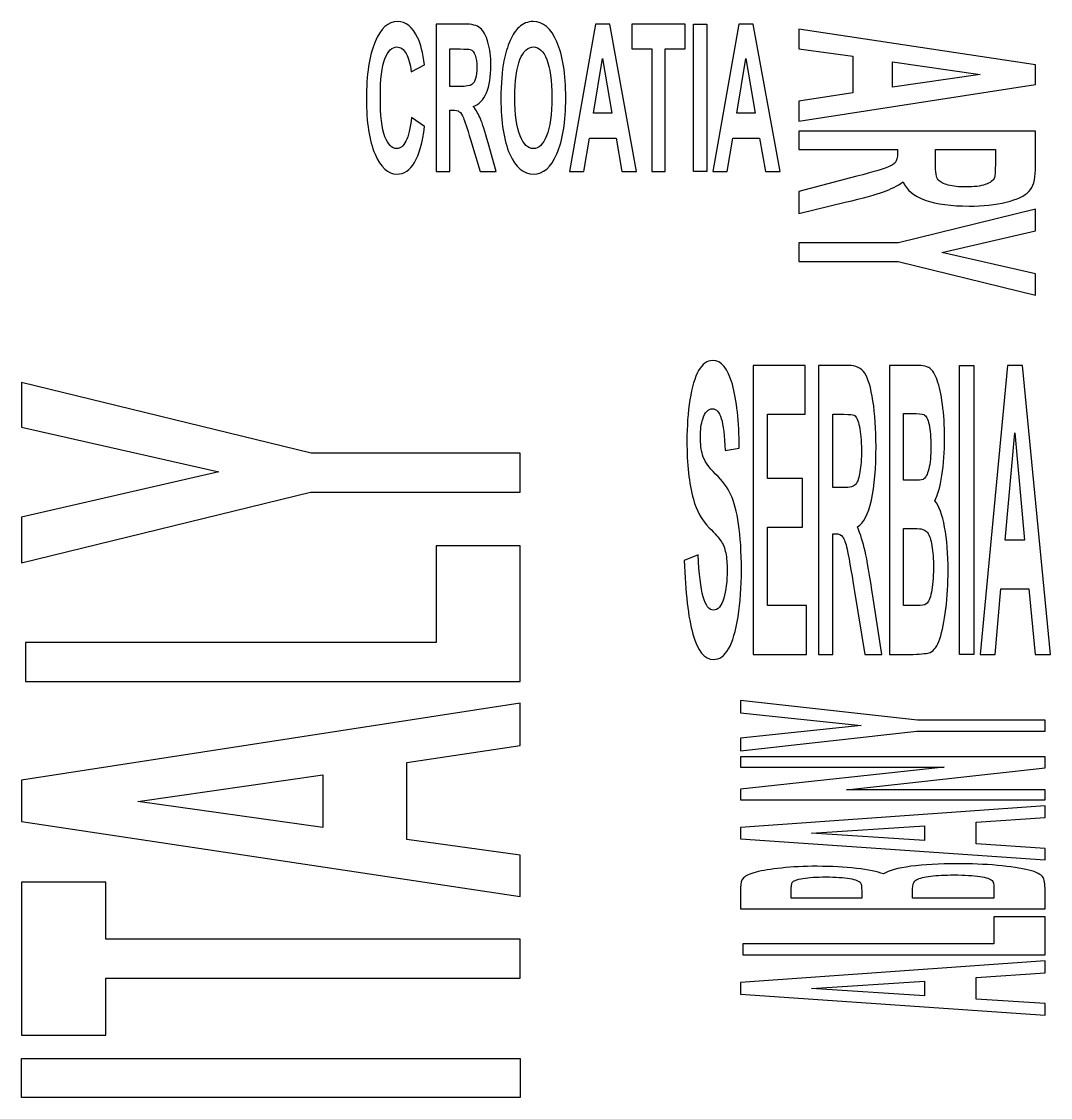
# Model space of a CAD drawing. Header units: centimetres. Extents: x -12.1 to 12.1, y -5 to 6.2.
# Drawn here: x -1.379 to -0.783, y 2.791 to 3.415 of the extents above; entities that cross this region are included whole.
import ezdxf

# ---------------------------------------------------------------- set-up
doc = ezdxf.new("R2010")
doc.units = ezdxf.units.CM
doc.header["$MEASUREMENT"] = 0
doc.layers.add('Layer 1', color=7, linetype='Continuous')

msp = doc.modelspace()

# ---------------------------------------------------------------- linework, layer by layer
at = {"layer": 'Layer 1', "color": 250}
for points, knots in [([(-1.15322, 3.35974), (-1.15322, 3.35974), (-1.14565, 3.35444), (-1.14565, 3.35444), (-1.14565, 3.35444), (-1.14682, 3.34509), (-1.14874, 3.33816), (-1.15145, 3.33365), (-1.15145, 3.33365), (-1.15412, 3.32908), (-1.15759, 3.32681), (-1.16172, 3.32681), (-1.16172, 3.32681), (-1.16691, 3.32681), (-1.1711, 3.33071), (-1.17442, 3.33846), (-1.17442, 3.33846), (-1.17777, 3.34623), (-1.1794, 3.35685), (-1.1794, 3.37031), (-1.1794, 3.37031), (-1.1794, 3.38455), (-1.17774, 3.39562), (-1.17439, 3.40347), (-1.17439, 3.40347), (-1.1711, 3.41137), (-1.1667, 3.4153), (-1.16129, 3.4153), (-1.16129, 3.4153), (-1.15652, 3.4153), (-1.15267, 3.41222), (-1.1497, 3.40604), (-1.1497, 3.40604), (-1.14795, 3.40237), (-1.14664, 3.39713), (-1.14577, 3.39026), (-1.14577, 3.39026), (-1.14577, 3.39026), (-1.15349, 3.38618), (-1.15349, 3.38618), (-1.15349, 3.38618), (-1.15395, 3.39064), (-1.15492, 3.39413), (-1.15633, 3.39669), (-1.15633, 3.39669), (-1.15782, 3.39926), (-1.15957, 3.40054), (-1.16167, 3.40054), (-1.16167, 3.40054), (-1.16452, 3.40054), (-1.16685, 3.39827), (-1.16866, 3.39372), (-1.16866, 3.39372), (-1.17046, 3.38915), (-1.17133, 3.38178), (-1.17133, 3.37159), (-1.17133, 3.37159), (-1.17133, 3.36079), (-1.17046, 3.35307), (-1.16866, 3.34847), (-1.16866, 3.34847), (-1.16693, 3.3439), (-1.16464, 3.3416), (-1.16182, 3.3416), (-1.16182, 3.3416), (-1.15974, 3.3416), (-1.15797, 3.34305), (-1.15645, 3.34597), (-1.15645, 3.34597), (-1.15497, 3.34888), (-1.15387, 3.35348), (-1.15322, 3.35974)], [0, 0, 0, 0, 0.052632, 0.052632, 0.052632, 0.052632, 0.105263, 0.105263, 0.105263, 0.105263, 0.157895, 0.157895, 0.157895, 0.157895, 0.210526, 0.210526, 0.210526, 0.210526, 0.263158, 0.263158, 0.263158, 0.263158, 0.315789, 0.315789, 0.315789, 0.315789, 0.368421, 0.368421, 0.368421, 0.368421, 0.421053, 0.421053, 0.421053, 0.421053, 0.473684, 0.473684, 0.473684, 0.473684, 0.526316, 0.526316, 0.526316, 0.526316, 0.578947, 0.578947, 0.578947, 0.578947, 0.631579, 0.631579, 0.631579, 0.631579, 0.684211, 0.684211, 0.684211, 0.684211, 0.736842, 0.736842, 0.736842, 0.736842, 0.789474, 0.789474, 0.789474, 0.789474, 0.842105, 0.842105, 0.842105, 0.842105, 0.894737, 0.894737, 0.894737, 0.894737, 1, 1, 1, 1]), ([(-1.13889, 3.3283), (-1.13889, 3.3283), (-1.13889, 3.41384), (-1.13889, 3.41384), (-1.13889, 3.41384), (-1.13889, 3.41384), (-1.12244, 3.41384), (-1.12244, 3.41384), (-1.12244, 3.41384), (-1.11831, 3.41384), (-1.11528, 3.41306), (-1.11339, 3.41154), (-1.11339, 3.41154), (-1.11152, 3.41), (-1.11001, 3.40726), (-1.10891, 3.40333), (-1.10891, 3.40333), (-1.10777, 3.39943), (-1.10721, 3.39491), (-1.10721, 3.38985), (-1.10721, 3.38985), (-1.10721, 3.38344), (-1.10806, 3.37814), (-1.10977, 3.37395), (-1.10977, 3.37395), (-1.1115, 3.36976), (-1.11403, 3.36714), (-1.11743, 3.36606), (-1.11743, 3.36606), (-1.11572, 3.36388), (-1.11435, 3.36146), (-1.11322, 3.35887), (-1.11322, 3.35887), (-1.11213, 3.35624), (-1.11068, 3.35165), (-1.10879, 3.34498), (-1.10879, 3.34498), (-1.10879, 3.34498), (-1.10407, 3.3283), (-1.10407, 3.3283), (-1.10407, 3.3283), (-1.10407, 3.3283), (-1.11345, 3.3283), (-1.11345, 3.3283), (-1.11345, 3.3283), (-1.11345, 3.3283), (-1.11909, 3.3469), (-1.11909, 3.3469), (-1.11909, 3.3469), (-1.12107, 3.35357), (-1.12244, 3.35776), (-1.12317, 3.35948), (-1.12317, 3.35948), (-1.12393, 3.36122), (-1.12471, 3.36242), (-1.12553, 3.36303), (-1.12553, 3.36303), (-1.12637, 3.36367), (-1.12772, 3.36399), (-1.12949, 3.36399), (-1.12949, 3.36399), (-1.12949, 3.36399), (-1.13106, 3.36399), (-1.13106, 3.36399), (-1.13106, 3.36399), (-1.13106, 3.36399), (-1.13106, 3.3283), (-1.13106, 3.3283), (-1.13106, 3.3283), (-1.13106, 3.3283), (-1.13889, 3.3283), (-1.13889, 3.3283)], [0, 0, 0, 0, 0.052632, 0.052632, 0.052632, 0.052632, 0.105263, 0.105263, 0.105263, 0.105263, 0.157895, 0.157895, 0.157895, 0.157895, 0.210526, 0.210526, 0.210526, 0.210526, 0.263158, 0.263158, 0.263158, 0.263158, 0.315789, 0.315789, 0.315789, 0.315789, 0.368421, 0.368421, 0.368421, 0.368421, 0.421053, 0.421053, 0.421053, 0.421053, 0.473684, 0.473684, 0.473684, 0.473684, 0.526316, 0.526316, 0.526316, 0.526316, 0.578947, 0.578947, 0.578947, 0.578947, 0.631579, 0.631579, 0.631579, 0.631579, 0.684211, 0.684211, 0.684211, 0.684211, 0.736842, 0.736842, 0.736842, 0.736842, 0.789474, 0.789474, 0.789474, 0.789474, 0.842105, 0.842105, 0.842105, 0.842105, 0.894737, 0.894737, 0.894737, 0.894737, 1, 1, 1, 1]), ([(-1.10139, 3.37054), (-1.10139, 3.37928), (-1.10083, 3.38656), (-1.09965, 3.39247), (-1.09965, 3.39247), (-1.09877, 3.39684), (-1.09755, 3.40074), (-1.09603, 3.40423), (-1.09603, 3.40423), (-1.09452, 3.40767), (-1.09283, 3.41023), (-1.09103, 3.41192), (-1.09103, 3.41192), (-1.08858, 3.41416), (-1.08581, 3.4153), (-1.08267, 3.4153), (-1.08267, 3.4153), (-1.07696, 3.4153), (-1.07239, 3.4114), (-1.06898, 3.40357), (-1.06898, 3.40357), (-1.06555, 3.39576), (-1.0638, 3.38487), (-1.0638, 3.37092), (-1.0638, 3.37092), (-1.0638, 3.35712), (-1.06551, 3.34631), (-1.06892, 3.33854), (-1.06892, 3.33854), (-1.0723, 3.33074), (-1.07685, 3.32681), (-1.08252, 3.32681), (-1.08252, 3.32681), (-1.08835, 3.32681), (-1.09289, 3.33071), (-1.09629, 3.33846), (-1.09629, 3.33846), (-1.09973, 3.34623), (-1.10139, 3.35691), (-1.10139, 3.37054)], [0, 0, 0, 0, 0.090909, 0.090909, 0.090909, 0.090909, 0.181818, 0.181818, 0.181818, 0.181818, 0.272727, 0.272727, 0.272727, 0.272727, 0.363636, 0.363636, 0.363636, 0.363636, 0.454545, 0.454545, 0.454545, 0.454545, 0.545455, 0.545455, 0.545455, 0.545455, 0.636364, 0.636364, 0.636364, 0.636364, 0.727273, 0.727273, 0.727273, 0.727273, 0.818182, 0.818182, 0.818182, 0.818182, 1, 1, 1, 1]), ([(-1.02277, 3.3283), (-1.02277, 3.3283), (-1.03124, 3.3283), (-1.03124, 3.3283), (-1.03124, 3.3283), (-1.03124, 3.3283), (-1.03462, 3.34772), (-1.03462, 3.34772), (-1.03462, 3.34772), (-1.03462, 3.34772), (-1.05011, 3.34772), (-1.05011, 3.34772), (-1.05011, 3.34772), (-1.05011, 3.34772), (-1.05335, 3.3283), (-1.05335, 3.3283), (-1.05335, 3.3283), (-1.05335, 3.3283), (-1.06164, 3.3283), (-1.06164, 3.3283), (-1.06164, 3.3283), (-1.06164, 3.3283), (-1.04653, 3.41384), (-1.04653, 3.41384), (-1.04653, 3.41384), (-1.04653, 3.41384), (-1.03823, 3.41384), (-1.03823, 3.41384), (-1.03823, 3.41384), (-1.03823, 3.41384), (-1.02277, 3.3283), (-1.02277, 3.3283)], [0, 0, 0, 0, 0.111111, 0.111111, 0.111111, 0.111111, 0.222222, 0.222222, 0.222222, 0.222222, 0.333333, 0.333333, 0.333333, 0.333333, 0.444444, 0.444444, 0.444444, 0.444444, 0.555556, 0.555556, 0.555556, 0.555556, 0.666667, 0.666667, 0.666667, 0.666667, 0.777778, 0.777778, 0.777778, 0.777778, 1, 1, 1, 1]), ([(-1.01388, 3.3283), (-1.01388, 3.3283), (-1.01388, 3.39937), (-1.01388, 3.39937), (-1.01388, 3.39937), (-1.01388, 3.39937), (-1.02539, 3.39937), (-1.02539, 3.39937), (-1.02539, 3.39937), (-1.02539, 3.39937), (-1.02539, 3.41384), (-1.02539, 3.41384), (-1.02539, 3.41384), (-1.02539, 3.41384), (-0.99459, 3.41384), (-0.99459, 3.41384), (-0.99459, 3.41384), (-0.99459, 3.41384), (-0.99459, 3.39937), (-0.99459, 3.39937), (-0.99459, 3.39937), (-0.99459, 3.39937), (-1.00606, 3.39937), (-1.00606, 3.39937), (-1.00606, 3.39937), (-1.00606, 3.39937), (-1.00606, 3.3283), (-1.00606, 3.3283), (-1.00606, 3.3283), (-1.00606, 3.3283), (-1.01388, 3.3283), (-1.01388, 3.3283)], [0, 0, 0, 0, 0.111111, 0.111111, 0.111111, 0.111111, 0.222222, 0.222222, 0.222222, 0.222222, 0.333333, 0.333333, 0.333333, 0.333333, 0.444444, 0.444444, 0.444444, 0.444444, 0.555556, 0.555556, 0.555556, 0.555556, 0.666667, 0.666667, 0.666667, 0.666667, 0.777778, 0.777778, 0.777778, 0.777778, 1, 1, 1, 1]), ([(-0.98975, 3.3283), (-0.98975, 3.3283), (-0.98195, 3.3283), (-0.98195, 3.3283), (-0.98195, 3.3283), (-0.98195, 3.3283), (-0.98195, 3.41384), (-0.98195, 3.41384), (-0.98195, 3.41384), (-0.98195, 3.41384), (-0.98975, 3.41384), (-0.98975, 3.41384), (-0.98975, 3.41384), (-0.98975, 3.41384), (-0.98975, 3.3283), (-0.98975, 3.3283)], [0, 0, 0, 0, 0.2, 0.2, 0.2, 0.2, 0.4, 0.4, 0.4, 0.4, 0.6, 0.6, 0.6, 0.6, 1, 1, 1, 1]), ([(-0.93955, 3.3283), (-0.93955, 3.3283), (-0.94802, 3.3283), (-0.94802, 3.3283), (-0.94802, 3.3283), (-0.94802, 3.3283), (-0.95143, 3.34772), (-0.95143, 3.34772), (-0.95143, 3.34772), (-0.95143, 3.34772), (-0.96692, 3.34772), (-0.96692, 3.34772), (-0.96692, 3.34772), (-0.96692, 3.34772), (-0.97015, 3.3283), (-0.97015, 3.3283), (-0.97015, 3.3283), (-0.97015, 3.3283), (-0.97842, 3.3283), (-0.97842, 3.3283), (-0.97842, 3.3283), (-0.97842, 3.3283), (-0.96334, 3.41384), (-0.96334, 3.41384), (-0.96334, 3.41384), (-0.96334, 3.41384), (-0.95507, 3.41384), (-0.95507, 3.41384), (-0.95507, 3.41384), (-0.95507, 3.41384), (-0.93955, 3.3283), (-0.93955, 3.3283)], [0, 0, 0, 0, 0.111111, 0.111111, 0.111111, 0.111111, 0.222222, 0.222222, 0.222222, 0.222222, 0.333333, 0.333333, 0.333333, 0.333333, 0.444444, 0.444444, 0.444444, 0.444444, 0.555556, 0.555556, 0.555556, 0.555556, 0.666667, 0.666667, 0.666667, 0.666667, 0.777778, 0.777778, 0.777778, 0.777778, 1, 1, 1, 1]), ([(-0.92854, 3.35752), (-0.92854, 3.35752), (-0.92854, 3.3692), (-0.92854, 3.3692), (-0.92854, 3.3692), (-0.92854, 3.3692), (-0.89741, 3.37387), (-0.89741, 3.37387), (-0.89741, 3.37387), (-0.89741, 3.37387), (-0.89741, 3.39512), (-0.89741, 3.39512), (-0.89741, 3.39512), (-0.89741, 3.39512), (-0.92854, 3.39952), (-0.92854, 3.39952), (-0.92854, 3.39952), (-0.92854, 3.39952), (-0.92854, 3.41093), (-0.92854, 3.41093), (-0.92854, 3.41093), (-0.92854, 3.41093), (-0.79145, 3.3902), (-0.79145, 3.3902), (-0.79145, 3.3902), (-0.79145, 3.3902), (-0.79145, 3.37884), (-0.79145, 3.37884), (-0.79145, 3.37884), (-0.79145, 3.37884), (-0.92854, 3.35752), (-0.92854, 3.35752)], [0, 0, 0, 0, 0.111111, 0.111111, 0.111111, 0.111111, 0.222222, 0.222222, 0.222222, 0.222222, 0.333333, 0.333333, 0.333333, 0.333333, 0.444444, 0.444444, 0.444444, 0.444444, 0.555556, 0.555556, 0.555556, 0.555556, 0.666667, 0.666667, 0.666667, 0.666667, 0.777778, 0.777778, 0.777778, 0.777778, 1, 1, 1, 1]), ([(-1.09332, 3.37113), (-1.09332, 3.36143), (-1.09231, 3.35409), (-1.09029, 3.34908), (-1.09029, 3.34908), (-1.08829, 3.3441), (-1.0857, 3.3416), (-1.08258, 3.3416), (-1.08258, 3.3416), (-1.07946, 3.3416), (-1.07691, 3.34408), (-1.07492, 3.34905), (-1.07492, 3.34905), (-1.07291, 3.35397), (-1.07189, 3.36143), (-1.07189, 3.37136), (-1.07189, 3.37136), (-1.07189, 3.38117), (-1.07285, 3.38848), (-1.07481, 3.39331), (-1.07481, 3.39331), (-1.07676, 3.39812), (-1.07935, 3.40054), (-1.08258, 3.40054), (-1.08258, 3.40054), (-1.08581, 3.40054), (-1.0884, 3.39809), (-1.09038, 3.39323), (-1.09038, 3.39323), (-1.09233, 3.38834), (-1.09332, 3.38097), (-1.09332, 3.37113)], [0, 0, 0, 0, 0.111111, 0.111111, 0.111111, 0.111111, 0.222222, 0.222222, 0.222222, 0.222222, 0.333333, 0.333333, 0.333333, 0.333333, 0.444444, 0.444444, 0.444444, 0.444444, 0.555556, 0.555556, 0.555556, 0.555556, 0.666667, 0.666667, 0.666667, 0.666667, 0.777778, 0.777778, 0.777778, 0.777778, 1, 1, 1, 1]), ([(-1.13106, 3.37765), (-1.13106, 3.37765), (-1.12527, 3.37765), (-1.12527, 3.37765), (-1.12527, 3.37765), (-1.12151, 3.37765), (-1.11918, 3.37803), (-1.11828, 3.37873), (-1.11828, 3.37873), (-1.11732, 3.37942), (-1.11659, 3.38062), (-1.11606, 3.38234), (-1.11606, 3.38234), (-1.11554, 3.38405), (-1.11528, 3.38618), (-1.11528, 3.38874), (-1.11528, 3.38874), (-1.11528, 3.39162), (-1.1156, 3.39396), (-1.11633, 3.39573), (-1.11633, 3.39573), (-1.11703, 3.39751), (-1.11799, 3.39861), (-1.11924, 3.39908), (-1.11924, 3.39908), (-1.11988, 3.39926), (-1.12177, 3.39937), (-1.12498, 3.39937), (-1.12498, 3.39937), (-1.12498, 3.39937), (-1.13106, 3.39937), (-1.13106, 3.39937), (-1.13106, 3.39937), (-1.13106, 3.39937), (-1.13106, 3.37765), (-1.13106, 3.37765)], [0, 0, 0, 0, 0.1, 0.1, 0.1, 0.1, 0.2, 0.2, 0.2, 0.2, 0.3, 0.3, 0.3, 0.3, 0.4, 0.4, 0.4, 0.4, 0.5, 0.5, 0.5, 0.5, 0.6, 0.6, 0.6, 0.6, 0.7, 0.7, 0.7, 0.7, 0.8, 0.8, 0.8, 0.8, 1, 1, 1, 1]), ([(-1.03715, 3.36215), (-1.03715, 3.36215), (-1.04249, 3.3939), (-1.04249, 3.3939), (-1.04249, 3.3939), (-1.04249, 3.3939), (-1.04773, 3.36215), (-1.04773, 3.36215), (-1.04773, 3.36215), (-1.04773, 3.36215), (-1.03715, 3.36215), (-1.03715, 3.36215)], [0, 0, 0, 0, 0.25, 0.25, 0.25, 0.25, 0.5, 0.5, 0.5, 0.5, 1, 1, 1, 1]), ([(-0.95396, 3.36215), (-0.95396, 3.36215), (-0.95929, 3.3939), (-0.95929, 3.3939), (-0.95929, 3.3939), (-0.95929, 3.3939), (-0.9645, 3.36215), (-0.9645, 3.36215), (-0.9645, 3.36215), (-0.9645, 3.36215), (-0.95396, 3.36215), (-0.95396, 3.36215)], [0, 0, 0, 0, 0.25, 0.25, 0.25, 0.25, 0.5, 0.5, 0.5, 0.5, 1, 1, 1, 1]), ([(-0.87432, 3.3773), (-0.87432, 3.3773), (-0.82345, 3.38464), (-0.82345, 3.38464), (-0.82345, 3.38464), (-0.82345, 3.38464), (-0.87432, 3.39183), (-0.87432, 3.39183), (-0.87432, 3.39183), (-0.87432, 3.39183), (-0.87432, 3.3773), (-0.87432, 3.3773)], [0, 0, 0, 0, 0.25, 0.25, 0.25, 0.25, 0.5, 0.5, 0.5, 0.5, 1, 1, 1, 1]), ([(-0.92854, 3.35179), (-0.92854, 3.35179), (-0.79145, 3.35179), (-0.79145, 3.35179), (-0.79145, 3.35179), (-0.79145, 3.35179), (-0.79145, 3.3292), (-0.79145, 3.3292), (-0.79145, 3.3292), (-0.79145, 3.32352), (-0.79267, 3.31936), (-0.79515, 3.31679), (-0.79515, 3.31679), (-0.79763, 3.3142), (-0.80199, 3.31216), (-0.80831, 3.31062), (-0.80831, 3.31062), (-0.8146, 3.30905), (-0.82179, 3.30829), (-0.82988, 3.30829), (-0.82988, 3.30829), (-0.84017, 3.30829), (-0.84867, 3.30945), (-0.85536, 3.31181), (-0.85536, 3.31181), (-0.86207, 3.31414), (-0.86628, 3.31766), (-0.86803, 3.32235), (-0.86803, 3.32235), (-0.87156, 3.31999), (-0.87537, 3.3181), (-0.87953, 3.31658), (-0.87953, 3.31658), (-0.88372, 3.31507), (-0.89115, 3.31303), (-0.90181, 3.31047), (-0.90181, 3.31047), (-0.90181, 3.31047), (-0.92854, 3.30398), (-0.92854, 3.30398), (-0.92854, 3.30398), (-0.92854, 3.30398), (-0.92854, 3.31682), (-0.92854, 3.31682), (-0.92854, 3.31682), (-0.92854, 3.31682), (-0.89872, 3.3246), (-0.89872, 3.3246), (-0.89872, 3.3246), (-0.88807, 3.32733), (-0.88134, 3.32922), (-0.87854, 3.33024), (-0.87854, 3.33024), (-0.87578, 3.33126), (-0.87389, 3.33234), (-0.87286, 3.33345), (-0.87286, 3.33345), (-0.87185, 3.33461), (-0.87132, 3.33642), (-0.87132, 3.33886), (-0.87132, 3.33886), (-0.87132, 3.33886), (-0.87132, 3.34105), (-0.87132, 3.34105), (-0.87132, 3.34105), (-0.87132, 3.34105), (-0.92854, 3.34105), (-0.92854, 3.34105), (-0.92854, 3.34105), (-0.92854, 3.34105), (-0.92854, 3.35179), (-0.92854, 3.35179)], [0, 0, 0, 0, 0.052632, 0.052632, 0.052632, 0.052632, 0.105263, 0.105263, 0.105263, 0.105263, 0.157895, 0.157895, 0.157895, 0.157895, 0.210526, 0.210526, 0.210526, 0.210526, 0.263158, 0.263158, 0.263158, 0.263158, 0.315789, 0.315789, 0.315789, 0.315789, 0.368421, 0.368421, 0.368421, 0.368421, 0.421053, 0.421053, 0.421053, 0.421053, 0.473684, 0.473684, 0.473684, 0.473684, 0.526316, 0.526316, 0.526316, 0.526316, 0.578947, 0.578947, 0.578947, 0.578947, 0.631579, 0.631579, 0.631579, 0.631579, 0.684211, 0.684211, 0.684211, 0.684211, 0.736842, 0.736842, 0.736842, 0.736842, 0.789474, 0.789474, 0.789474, 0.789474, 0.842105, 0.842105, 0.842105, 0.842105, 0.894737, 0.894737, 0.894737, 0.894737, 1, 1, 1, 1]), ([(-0.84945, 3.34105), (-0.84945, 3.34105), (-0.84945, 3.3331), (-0.84945, 3.3331), (-0.84945, 3.3331), (-0.84945, 3.32797), (-0.8489, 3.32474), (-0.84777, 3.32346), (-0.84777, 3.32346), (-0.8466, 3.32218), (-0.84471, 3.32116), (-0.84194, 3.32043), (-0.84194, 3.32043), (-0.83923, 3.31973), (-0.8358, 3.31936), (-0.83167, 3.31936), (-0.83167, 3.31936), (-0.82706, 3.31936), (-0.82334, 3.31985), (-0.82048, 3.32078), (-0.82048, 3.32078), (-0.81766, 3.32174), (-0.81588, 3.32308), (-0.81509, 3.32483), (-0.81509, 3.32483), (-0.8148, 3.3257), (-0.81465, 3.32832), (-0.81465, 3.33269), (-0.81465, 3.33269), (-0.81465, 3.33269), (-0.81465, 3.34105), (-0.81465, 3.34105), (-0.81465, 3.34105), (-0.81465, 3.34105), (-0.84945, 3.34105), (-0.84945, 3.34105)], [0, 0, 0, 0, 0.1, 0.1, 0.1, 0.1, 0.2, 0.2, 0.2, 0.2, 0.3, 0.3, 0.3, 0.3, 0.4, 0.4, 0.4, 0.4, 0.5, 0.5, 0.5, 0.5, 0.6, 0.6, 0.6, 0.6, 0.7, 0.7, 0.7, 0.7, 0.8, 0.8, 0.8, 0.8, 1, 1, 1, 1]), ([(-0.92854, 3.28694), (-0.92854, 3.28694), (-0.87086, 3.28694), (-0.87086, 3.28694), (-0.87086, 3.28694), (-0.87086, 3.28694), (-0.79145, 3.30646), (-0.79145, 3.30646), (-0.79145, 3.30646), (-0.79145, 3.30646), (-0.79145, 3.29388), (-0.79145, 3.29388), (-0.79145, 3.29388), (-0.79145, 3.29388), (-0.8457, 3.28132), (-0.8457, 3.28132), (-0.8457, 3.28132), (-0.8457, 3.28132), (-0.79145, 3.26904), (-0.79145, 3.26904), (-0.79145, 3.26904), (-0.79145, 3.26904), (-0.79145, 3.25669), (-0.79145, 3.25669), (-0.79145, 3.25669), (-0.79145, 3.25669), (-0.87103, 3.27625), (-0.87103, 3.27625), (-0.87103, 3.27625), (-0.87103, 3.27625), (-0.92854, 3.27625), (-0.92854, 3.27625), (-0.92854, 3.27625), (-0.92854, 3.27625), (-0.92854, 3.28694), (-0.92854, 3.28694)], [0, 0, 0, 0, 0.1, 0.1, 0.1, 0.1, 0.2, 0.2, 0.2, 0.2, 0.3, 0.3, 0.3, 0.3, 0.4, 0.4, 0.4, 0.4, 0.5, 0.5, 0.5, 0.5, 0.6, 0.6, 0.6, 0.6, 0.7, 0.7, 0.7, 0.7, 0.8, 0.8, 0.8, 0.8, 1, 1, 1, 1]), ([(-0.99505, 3.10288), (-0.99505, 3.10288), (-0.98704, 3.10609), (-0.98704, 3.10609), (-0.98704, 3.10609), (-0.98655, 3.09505), (-0.98556, 3.08695), (-0.98413, 3.08174), (-0.98413, 3.08174), (-0.98262, 3.07658), (-0.98066, 3.07399), (-0.97816, 3.07399), (-0.97816, 3.07399), (-0.97551, 3.07399), (-0.97353, 3.0763), (-0.97219, 3.0809), (-0.97219, 3.0809), (-0.97085, 3.0855), (-0.97018, 3.09089), (-0.97018, 3.09706), (-0.97018, 3.09706), (-0.97018, 3.10102), (-0.97044, 3.10439), (-0.97103, 3.10717), (-0.97103, 3.10717), (-0.97158, 3.10996), (-0.97257, 3.11241), (-0.97397, 3.11445), (-0.97397, 3.11445), (-0.97496, 3.11581), (-0.97711, 3.11823), (-0.98055, 3.12175), (-0.98055, 3.12175), (-0.98495, 3.12623), (-0.98803, 3.13177), (-0.98981, 3.13832), (-0.98981, 3.13832), (-0.99231, 3.14755), (-0.99354, 3.15876), (-0.99354, 3.17201), (-0.99354, 3.17201), (-0.99354, 3.18055), (-0.99295, 3.18852), (-0.99179, 3.19597), (-0.99179, 3.19597), (-0.99062, 3.2034), (-0.98893, 3.20905), (-0.98672, 3.21293), (-0.98672, 3.21293), (-0.98451, 3.21682), (-0.98186, 3.21875), (-0.97871, 3.21875), (-0.97871, 3.21875), (-0.97359, 3.21875), (-0.96977, 3.21415), (-0.96718, 3.20495), (-0.96718, 3.20495), (-0.96462, 3.19572), (-0.96325, 3.18343), (-0.96314, 3.16802), (-0.96314, 3.16802), (-0.96314, 3.16802), (-0.97134, 3.16654), (-0.97134, 3.16654), (-0.97134, 3.16654), (-0.97166, 3.17516), (-0.97245, 3.18135), (-0.97359, 3.18511), (-0.97359, 3.18511), (-0.97473, 3.18887), (-0.97647, 3.19076), (-0.9788, 3.19076), (-0.9788, 3.19076), (-0.98119, 3.19076), (-0.98306, 3.18875), (-0.98439, 3.18471), (-0.98439, 3.18471), (-0.98527, 3.18211), (-0.9857, 3.17865), (-0.9857, 3.17431), (-0.9857, 3.17431), (-0.9857, 3.17035), (-0.98533, 3.16698), (-0.98447, 3.16414), (-0.98447, 3.16414), (-0.98346, 3.16057), (-0.98093, 3.15681), (-0.97694, 3.15294), (-0.97694, 3.15294), (-0.97292, 3.14904), (-0.96998, 3.14504), (-0.96806, 3.14088), (-0.96806, 3.14088), (-0.96616, 3.13675), (-0.96465, 3.13107), (-0.9636, 3.12388), (-0.9636, 3.12388), (-0.96249, 3.11666), (-0.96194, 3.10778), (-0.96194, 3.09718), (-0.96194, 3.09718), (-0.96194, 3.0876), (-0.96261, 3.07857), (-0.96389, 3.07021), (-0.96389, 3.07021), (-0.9652, 3.06183), (-0.96701, 3.05559), (-0.96939, 3.05155), (-0.96939, 3.05155), (-0.97176, 3.04744), (-0.97469, 3.0454), (-0.97822, 3.0454), (-0.97822, 3.0454), (-0.9834, 3.0454), (-0.98733, 3.05032), (-0.99007, 3.06011), (-0.99007, 3.06011), (-0.99284, 3.06989), (-0.99446, 3.08416), (-0.99505, 3.10288)], [0, 0, 0, 0, 0.032258, 0.032258, 0.032258, 0.032258, 0.064516, 0.064516, 0.064516, 0.064516, 0.096774, 0.096774, 0.096774, 0.096774, 0.129032, 0.129032, 0.129032, 0.129032, 0.16129, 0.16129, 0.16129, 0.16129, 0.193548, 0.193548, 0.193548, 0.193548, 0.225806, 0.225806, 0.225806, 0.225806, 0.258065, 0.258065, 0.258065, 0.258065, 0.290323, 0.290323, 0.290323, 0.290323, 0.322581, 0.322581, 0.322581, 0.322581, 0.354839, 0.354839, 0.354839, 0.354839, 0.387097, 0.387097, 0.387097, 0.387097, 0.419355, 0.419355, 0.419355, 0.419355, 0.451613, 0.451613, 0.451613, 0.451613, 0.483871, 0.483871, 0.483871, 0.483871, 0.516129, 0.516129, 0.516129, 0.516129, 0.548387, 0.548387, 0.548387, 0.548387, 0.580645, 0.580645, 0.580645, 0.580645, 0.612903, 0.612903, 0.612903, 0.612903, 0.645161, 0.645161, 0.645161, 0.645161, 0.677419, 0.677419, 0.677419, 0.677419, 0.709677, 0.709677, 0.709677, 0.709677, 0.741935, 0.741935, 0.741935, 0.741935, 0.774194, 0.774194, 0.774194, 0.774194, 0.806452, 0.806452, 0.806452, 0.806452, 0.83871, 0.83871, 0.83871, 0.83871, 0.870968, 0.870968, 0.870968, 0.870968, 0.903226, 0.903226, 0.903226, 0.903226, 0.935484, 0.935484, 0.935484, 0.935484, 1, 1, 1, 1]), ([(-0.95507, 3.04837), (-0.95507, 3.04837), (-0.95507, 3.21592), (-0.95507, 3.21592), (-0.95507, 3.21592), (-0.95507, 3.21592), (-0.92493, 3.21592), (-0.92493, 3.21592), (-0.92493, 3.21592), (-0.92493, 3.21592), (-0.92493, 3.18756), (-0.92493, 3.18756), (-0.92493, 3.18756), (-0.92493, 3.18756), (-0.94686, 3.18756), (-0.94686, 3.18756), (-0.94686, 3.18756), (-0.94686, 3.18756), (-0.94686, 3.15043), (-0.94686, 3.15043), (-0.94686, 3.15043), (-0.94686, 3.15043), (-0.92645, 3.15043), (-0.92645, 3.15043), (-0.92645, 3.15043), (-0.92645, 3.15043), (-0.92645, 3.12219), (-0.92645, 3.12219), (-0.92645, 3.12219), (-0.92645, 3.12219), (-0.94686, 3.12219), (-0.94686, 3.12219), (-0.94686, 3.12219), (-0.94686, 3.12219), (-0.94686, 3.07662), (-0.94686, 3.07662), (-0.94686, 3.07662), (-0.94686, 3.07662), (-0.92415, 3.07662), (-0.92415, 3.07662), (-0.92415, 3.07662), (-0.92415, 3.07662), (-0.92415, 3.04837), (-0.92415, 3.04837), (-0.92415, 3.04837), (-0.92415, 3.04837), (-0.95507, 3.04837), (-0.95507, 3.04837)], [0, 0, 0, 0, 0.076923, 0.076923, 0.076923, 0.076923, 0.153846, 0.153846, 0.153846, 0.153846, 0.230769, 0.230769, 0.230769, 0.230769, 0.307692, 0.307692, 0.307692, 0.307692, 0.384615, 0.384615, 0.384615, 0.384615, 0.461538, 0.461538, 0.461538, 0.461538, 0.538462, 0.538462, 0.538462, 0.538462, 0.615385, 0.615385, 0.615385, 0.615385, 0.692308, 0.692308, 0.692308, 0.692308, 0.769231, 0.769231, 0.769231, 0.769231, 0.846154, 0.846154, 0.846154, 0.846154, 1, 1, 1, 1]), ([(-0.91713, 3.04837), (-0.91713, 3.04837), (-0.91713, 3.21592), (-0.91713, 3.21592), (-0.91713, 3.21592), (-0.91713, 3.21592), (-0.89989, 3.21592), (-0.89989, 3.21592), (-0.89989, 3.21592), (-0.89552, 3.21592), (-0.89235, 3.2144), (-0.89039, 3.21138), (-0.89039, 3.21138), (-0.88841, 3.20838), (-0.88684, 3.20306), (-0.88565, 3.19534), (-0.88565, 3.19534), (-0.88446, 3.18764), (-0.88387, 3.17885), (-0.88387, 3.16896), (-0.88387, 3.16896), (-0.88387, 3.15638), (-0.88481, 3.14598), (-0.88658, 3.13782), (-0.88658, 3.13782), (-0.88839, 3.12962), (-0.89104, 3.12446), (-0.89464, 3.1223), (-0.89464, 3.1223), (-0.89287, 3.11805), (-0.89138, 3.11337), (-0.89022, 3.10824), (-0.89022, 3.10824), (-0.88908, 3.10315), (-0.88748, 3.09412), (-0.88557, 3.08104), (-0.88557, 3.08104), (-0.88557, 3.08104), (-0.88058, 3.04837), (-0.88058, 3.04837), (-0.88058, 3.04837), (-0.88058, 3.04837), (-0.89039, 3.04837), (-0.89039, 3.04837), (-0.89039, 3.04837), (-0.89039, 3.04837), (-0.89634, 3.08486), (-0.89634, 3.08486), (-0.89634, 3.08486), (-0.89843, 3.09787), (-0.89992, 3.10606), (-0.90067, 3.10946), (-0.90067, 3.10946), (-0.90143, 3.11285), (-0.90228, 3.11517), (-0.90315, 3.11642), (-0.90315, 3.11642), (-0.90402, 3.11771), (-0.90539, 3.11832), (-0.90726, 3.11832), (-0.90726, 3.11832), (-0.90726, 3.11832), (-0.90894, 3.11832), (-0.90894, 3.11832), (-0.90894, 3.11832), (-0.90894, 3.11832), (-0.90894, 3.04837), (-0.90894, 3.04837), (-0.90894, 3.04837), (-0.90894, 3.04837), (-0.91713, 3.04837), (-0.91713, 3.04837)], [0, 0, 0, 0, 0.052632, 0.052632, 0.052632, 0.052632, 0.105263, 0.105263, 0.105263, 0.105263, 0.157895, 0.157895, 0.157895, 0.157895, 0.210526, 0.210526, 0.210526, 0.210526, 0.263158, 0.263158, 0.263158, 0.263158, 0.315789, 0.315789, 0.315789, 0.315789, 0.368421, 0.368421, 0.368421, 0.368421, 0.421053, 0.421053, 0.421053, 0.421053, 0.473684, 0.473684, 0.473684, 0.473684, 0.526316, 0.526316, 0.526316, 0.526316, 0.578947, 0.578947, 0.578947, 0.578947, 0.631579, 0.631579, 0.631579, 0.631579, 0.684211, 0.684211, 0.684211, 0.684211, 0.736842, 0.736842, 0.736842, 0.736842, 0.789474, 0.789474, 0.789474, 0.789474, 0.842105, 0.842105, 0.842105, 0.842105, 0.894737, 0.894737, 0.894737, 0.894737, 1, 1, 1, 1]), ([(-0.87613, 3.21592), (-0.87613, 3.21592), (-0.85988, 3.21592), (-0.85988, 3.21592), (-0.85988, 3.21592), (-0.85664, 3.21592), (-0.85426, 3.21537), (-0.85266, 3.21426), (-0.85266, 3.21426), (-0.85109, 3.21316), (-0.84966, 3.21083), (-0.8484, 3.20733), (-0.8484, 3.20733), (-0.84715, 3.20381), (-0.84616, 3.19918), (-0.84532, 3.19332), (-0.84532, 3.19332), (-0.84448, 3.1875), (-0.8441, 3.18098), (-0.8441, 3.17376), (-0.8441, 3.17376), (-0.8441, 3.16589), (-0.84459, 3.15867), (-0.84561, 3.15215), (-0.84561, 3.15215), (-0.84665, 3.14557), (-0.84803, 3.14068), (-0.84978, 3.13742), (-0.84978, 3.13742), (-0.8473, 3.13442), (-0.84541, 3.12938), (-0.8441, 3.12219), (-0.8441, 3.12219), (-0.84273, 3.11506), (-0.84209, 3.10661), (-0.84209, 3.09694), (-0.84209, 3.09694), (-0.84209, 3.08935), (-0.84253, 3.08195), (-0.84337, 3.07475), (-0.84337, 3.07475), (-0.84421, 3.06753), (-0.84541, 3.06177), (-0.84689, 3.05746), (-0.84689, 3.05746), (-0.84835, 3.05315), (-0.85018, 3.05053), (-0.85239, 3.04951), (-0.85239, 3.04951), (-0.85376, 3.04892), (-0.85708, 3.04855), (-0.86232, 3.04837), (-0.86232, 3.04837), (-0.86232, 3.04837), (-0.87613, 3.04837), (-0.87613, 3.04837), (-0.87613, 3.04837), (-0.87613, 3.04837), (-0.87613, 3.21592), (-0.87613, 3.21592)], [0, 0, 0, 0, 0.0625, 0.0625, 0.0625, 0.0625, 0.125, 0.125, 0.125, 0.125, 0.1875, 0.1875, 0.1875, 0.1875, 0.25, 0.25, 0.25, 0.25, 0.3125, 0.3125, 0.3125, 0.3125, 0.375, 0.375, 0.375, 0.375, 0.4375, 0.4375, 0.4375, 0.4375, 0.5, 0.5, 0.5, 0.5, 0.5625, 0.5625, 0.5625, 0.5625, 0.625, 0.625, 0.625, 0.625, 0.6875, 0.6875, 0.6875, 0.6875, 0.75, 0.75, 0.75, 0.75, 0.8125, 0.8125, 0.8125, 0.8125, 0.875, 0.875, 0.875, 0.875, 1, 1, 1, 1]), ([(-0.83539, 3.04837), (-0.83539, 3.04837), (-0.82719, 3.04837), (-0.82719, 3.04837), (-0.82719, 3.04837), (-0.82719, 3.04837), (-0.82719, 3.21592), (-0.82719, 3.21592), (-0.82719, 3.21592), (-0.82719, 3.21592), (-0.83539, 3.21592), (-0.83539, 3.21592), (-0.83539, 3.21592), (-0.83539, 3.21592), (-0.83539, 3.04837), (-0.83539, 3.04837)], [0, 0, 0, 0, 0.2, 0.2, 0.2, 0.2, 0.4, 0.4, 0.4, 0.4, 0.6, 0.6, 0.6, 0.6, 1, 1, 1, 1]), ([(-0.78269, 3.04837), (-0.78269, 3.04837), (-0.79162, 3.04837), (-0.79162, 3.04837), (-0.79162, 3.04837), (-0.79162, 3.04837), (-0.79517, 3.08643), (-0.79517, 3.08643), (-0.79517, 3.08643), (-0.79517, 3.08643), (-0.81143, 3.08643), (-0.81143, 3.08643), (-0.81143, 3.08643), (-0.81143, 3.08643), (-0.81478, 3.04837), (-0.81478, 3.04837), (-0.81478, 3.04837), (-0.81478, 3.04837), (-0.82348, 3.04837), (-0.82348, 3.04837), (-0.82348, 3.04837), (-0.82348, 3.04837), (-0.80764, 3.21592), (-0.80764, 3.21592), (-0.80764, 3.21592), (-0.80764, 3.21592), (-0.79896, 3.21592), (-0.79896, 3.21592), (-0.79896, 3.21592), (-0.79896, 3.21592), (-0.78269, 3.04837), (-0.78269, 3.04837)], [0, 0, 0, 0, 0.111111, 0.111111, 0.111111, 0.111111, 0.222222, 0.222222, 0.222222, 0.222222, 0.333333, 0.333333, 0.333333, 0.333333, 0.444444, 0.444444, 0.444444, 0.444444, 0.555556, 0.555556, 0.555556, 0.555556, 0.666667, 0.666667, 0.666667, 0.666667, 0.777778, 0.777778, 0.777778, 0.777778, 1, 1, 1, 1]), ([(-1.09015, 3.14243), (-1.09015, 3.14243), (-1.21189, 3.14243), (-1.21189, 3.14243), (-1.21189, 3.14243), (-1.21189, 3.14243), (-1.37942, 3.10151), (-1.37942, 3.10151), (-1.37942, 3.10151), (-1.37942, 3.10151), (-1.37942, 3.12795), (-1.37942, 3.12795), (-1.37942, 3.12795), (-1.37942, 3.12795), (-1.26498, 3.15425), (-1.26498, 3.15425), (-1.26498, 3.15425), (-1.26498, 3.15425), (-1.37942, 3.18002), (-1.37942, 3.18002), (-1.37942, 3.18002), (-1.37942, 3.18002), (-1.37942, 3.20599), (-1.37942, 3.20599), (-1.37942, 3.20599), (-1.37942, 3.20599), (-1.21149, 3.16494), (-1.21149, 3.16494), (-1.21149, 3.16494), (-1.21149, 3.16494), (-1.09015, 3.16494), (-1.09015, 3.16494), (-1.09015, 3.16494), (-1.09015, 3.16494), (-1.09015, 3.14243), (-1.09015, 3.14243)], [0, 0, 0, 0, 0.1, 0.1, 0.1, 0.1, 0.2, 0.2, 0.2, 0.2, 0.3, 0.3, 0.3, 0.3, 0.4, 0.4, 0.4, 0.4, 0.5, 0.5, 0.5, 0.5, 0.6, 0.6, 0.6, 0.6, 0.7, 0.7, 0.7, 0.7, 0.8, 0.8, 0.8, 0.8, 1, 1, 1, 1]), ([(-0.86792, 3.18802), (-0.86792, 3.18802), (-0.86792, 3.1493), (-0.86792, 3.1493), (-0.86792, 3.1493), (-0.86792, 3.1493), (-0.86253, 3.1493), (-0.86253, 3.1493), (-0.86253, 3.1493), (-0.85933, 3.1493), (-0.85738, 3.14947), (-0.85658, 3.14985), (-0.85658, 3.14985), (-0.85517, 3.15055), (-0.85408, 3.15253), (-0.85324, 3.15585), (-0.85324, 3.15585), (-0.85248, 3.15917), (-0.85204, 3.16353), (-0.85204, 3.16896), (-0.85204, 3.16896), (-0.85204, 3.17414), (-0.85239, 3.17833), (-0.85309, 3.18156), (-0.85309, 3.18156), (-0.85379, 3.1848), (-0.85481, 3.18678), (-0.85621, 3.18745), (-0.85621, 3.18745), (-0.85702, 3.18783), (-0.85933, 3.18802), (-0.8632, 3.18802), (-0.8632, 3.18802), (-0.8632, 3.18802), (-0.86792, 3.18802), (-0.86792, 3.18802)], [0, 0, 0, 0, 0.1, 0.1, 0.1, 0.1, 0.2, 0.2, 0.2, 0.2, 0.3, 0.3, 0.3, 0.3, 0.4, 0.4, 0.4, 0.4, 0.5, 0.5, 0.5, 0.5, 0.6, 0.6, 0.6, 0.6, 0.7, 0.7, 0.7, 0.7, 0.8, 0.8, 0.8, 0.8, 1, 1, 1, 1]), ([(-0.90894, 3.14504), (-0.90894, 3.14504), (-0.90286, 3.14504), (-0.90286, 3.14504), (-0.90286, 3.14504), (-0.8989, 3.14504), (-0.89648, 3.14575), (-0.89549, 3.14712), (-0.89549, 3.14712), (-0.8945, 3.14849), (-0.89375, 3.15084), (-0.89319, 3.15419), (-0.89319, 3.15419), (-0.89264, 3.15757), (-0.89232, 3.16173), (-0.89232, 3.16677), (-0.89232, 3.16677), (-0.89232, 3.17242), (-0.89272, 3.17696), (-0.89346, 3.18043), (-0.89346, 3.18043), (-0.89418, 3.18389), (-0.8952, 3.18608), (-0.89654, 3.18701), (-0.89654, 3.18701), (-0.89718, 3.18739), (-0.89922, 3.18756), (-0.90254, 3.18756), (-0.90254, 3.18756), (-0.90254, 3.18756), (-0.90894, 3.18756), (-0.90894, 3.18756), (-0.90894, 3.18756), (-0.90894, 3.18756), (-0.90894, 3.14504), (-0.90894, 3.14504)], [0, 0, 0, 0, 0.1, 0.1, 0.1, 0.1, 0.2, 0.2, 0.2, 0.2, 0.3, 0.3, 0.3, 0.3, 0.4, 0.4, 0.4, 0.4, 0.5, 0.5, 0.5, 0.5, 0.6, 0.6, 0.6, 0.6, 0.7, 0.7, 0.7, 0.7, 0.8, 0.8, 0.8, 0.8, 1, 1, 1, 1]), ([(-0.79782, 3.11468), (-0.79782, 3.11468), (-0.80342, 3.17682), (-0.80342, 3.17682), (-0.80342, 3.17682), (-0.80342, 3.17682), (-0.80889, 3.11468), (-0.80889, 3.11468), (-0.80889, 3.11468), (-0.80889, 3.11468), (-0.79782, 3.11468), (-0.79782, 3.11468)], [0, 0, 0, 0, 0.25, 0.25, 0.25, 0.25, 0.5, 0.5, 0.5, 0.5, 1, 1, 1, 1]), ([(-0.86792, 3.1214), (-0.86792, 3.1214), (-0.86792, 3.07662), (-0.86792, 3.07662), (-0.86792, 3.07662), (-0.86792, 3.07662), (-0.86035, 3.07662), (-0.86035, 3.07662), (-0.86035, 3.07662), (-0.85738, 3.07662), (-0.85551, 3.07694), (-0.85469, 3.07763), (-0.85469, 3.07763), (-0.85347, 3.07854), (-0.85248, 3.08078), (-0.85172, 3.08434), (-0.85172, 3.08434), (-0.85097, 3.08788), (-0.85056, 3.09261), (-0.85056, 3.09854), (-0.85056, 3.09854), (-0.85056, 3.10358), (-0.85085, 3.10783), (-0.85143, 3.11133), (-0.85143, 3.11133), (-0.85204, 3.11485), (-0.85289, 3.11739), (-0.85403, 3.11901), (-0.85403, 3.11901), (-0.85513, 3.12059), (-0.85758, 3.1214), (-0.86127, 3.1214), (-0.86127, 3.1214), (-0.86127, 3.1214), (-0.86792, 3.1214), (-0.86792, 3.1214)], [0, 0, 0, 0, 0.1, 0.1, 0.1, 0.1, 0.2, 0.2, 0.2, 0.2, 0.3, 0.3, 0.3, 0.3, 0.4, 0.4, 0.4, 0.4, 0.5, 0.5, 0.5, 0.5, 0.6, 0.6, 0.6, 0.6, 0.7, 0.7, 0.7, 0.7, 0.8, 0.8, 0.8, 0.8, 1, 1, 1, 1]), ([(-1.09015, 3.03265), (-1.09015, 3.03265), (-1.37706, 3.03265), (-1.37706, 3.03265), (-1.37706, 3.03265), (-1.37706, 3.03265), (-1.37706, 3.05521), (-1.37706, 3.05521), (-1.37706, 3.05521), (-1.37706, 3.05521), (-1.13889, 3.05521), (-1.13889, 3.05521), (-1.13889, 3.05521), (-1.13889, 3.05521), (-1.13889, 3.11133), (-1.13889, 3.11133), (-1.13889, 3.11133), (-1.13889, 3.11133), (-1.09015, 3.11133), (-1.09015, 3.11133), (-1.09015, 3.11133), (-1.09015, 3.11133), (-1.09015, 3.03265), (-1.09015, 3.03265)], [0, 0, 0, 0, 0.142857, 0.142857, 0.142857, 0.142857, 0.285714, 0.285714, 0.285714, 0.285714, 0.428571, 0.428571, 0.428571, 0.428571, 0.571429, 0.571429, 0.571429, 0.571429, 0.714286, 0.714286, 0.714286, 0.714286, 1, 1, 1, 1]), ([(-1.09015, 3.02007), (-1.09015, 3.02007), (-1.09015, 2.99552), (-1.09015, 2.99552), (-1.09015, 2.99552), (-1.09015, 2.99552), (-1.15587, 2.98576), (-1.15587, 2.98576), (-1.15587, 2.98576), (-1.15587, 2.98576), (-1.15587, 2.9411), (-1.15587, 2.9411), (-1.15587, 2.9411), (-1.15587, 2.9411), (-1.09015, 2.93186), (-1.09015, 2.93186), (-1.09015, 2.93186), (-1.09015, 2.93186), (-1.09015, 2.90794), (-1.09015, 2.90794), (-1.09015, 2.90794), (-1.09015, 2.90794), (-1.37942, 2.95147), (-1.37942, 2.95147), (-1.37942, 2.95147), (-1.37942, 2.95147), (-1.37942, 2.97534), (-1.37942, 2.97534), (-1.37942, 2.97534), (-1.37942, 2.97534), (-1.09015, 3.02007), (-1.09015, 3.02007)], [0, 0, 0, 0, 0.111111, 0.111111, 0.111111, 0.111111, 0.222222, 0.222222, 0.222222, 0.222222, 0.333333, 0.333333, 0.333333, 0.333333, 0.444444, 0.444444, 0.444444, 0.444444, 0.555556, 0.555556, 0.555556, 0.555556, 0.666667, 0.666667, 0.666667, 0.666667, 0.777778, 0.777778, 0.777778, 0.777778, 1, 1, 1, 1]), ([(-0.78571, 3.00388), (-0.78571, 3.00388), (-0.86011, 3.00388), (-0.86011, 3.00388), (-0.86011, 3.00388), (-0.86011, 3.00388), (-0.96246, 2.99238), (-0.96246, 2.99238), (-0.96246, 2.99238), (-0.96246, 2.99238), (-0.96246, 2.9998), (-0.96246, 2.9998), (-0.96246, 2.9998), (-0.96246, 2.9998), (-0.89252, 3.00717), (-0.89252, 3.00717), (-0.89252, 3.00717), (-0.89252, 3.00717), (-0.96246, 3.01442), (-0.96246, 3.01442), (-0.96246, 3.01442), (-0.96246, 3.01442), (-0.96246, 3.0217), (-0.96246, 3.0217), (-0.96246, 3.0217), (-0.96246, 3.0217), (-0.85988, 3.01017), (-0.85988, 3.01017), (-0.85988, 3.01017), (-0.85988, 3.01017), (-0.78571, 3.01017), (-0.78571, 3.01017), (-0.78571, 3.01017), (-0.78571, 3.01017), (-0.78571, 3.00388), (-0.78571, 3.00388)], [0, 0, 0, 0, 0.1, 0.1, 0.1, 0.1, 0.2, 0.2, 0.2, 0.2, 0.3, 0.3, 0.3, 0.3, 0.4, 0.4, 0.4, 0.4, 0.5, 0.5, 0.5, 0.5, 0.6, 0.6, 0.6, 0.6, 0.7, 0.7, 0.7, 0.7, 0.8, 0.8, 0.8, 0.8, 1, 1, 1, 1]), ([(-0.78571, 2.96407), (-0.78571, 2.96407), (-0.96246, 2.96407), (-0.96246, 2.96407), (-0.96246, 2.96407), (-0.96246, 2.96407), (-0.96246, 2.97021), (-0.96246, 2.97021), (-0.96246, 2.97021), (-0.96246, 2.97021), (-0.84444, 2.98306), (-0.84444, 2.98306), (-0.84444, 2.98306), (-0.84444, 2.98306), (-0.96246, 2.98306), (-0.96246, 2.98306), (-0.96246, 2.98306), (-0.96246, 2.98306), (-0.96246, 2.98894), (-0.96246, 2.98894), (-0.96246, 2.98894), (-0.96246, 2.98894), (-0.78571, 2.98894), (-0.78571, 2.98894), (-0.78571, 2.98894), (-0.78571, 2.98894), (-0.78571, 2.98259), (-0.78571, 2.98259), (-0.78571, 2.98259), (-0.78571, 2.98259), (-0.90099, 2.96992), (-0.90099, 2.96992), (-0.90099, 2.96992), (-0.90099, 2.96992), (-0.78571, 2.96992), (-0.78571, 2.96992), (-0.78571, 2.96992), (-0.78571, 2.96992), (-0.78571, 2.96407), (-0.78571, 2.96407)], [0, 0, 0, 0, 0.090909, 0.090909, 0.090909, 0.090909, 0.181818, 0.181818, 0.181818, 0.181818, 0.272727, 0.272727, 0.272727, 0.272727, 0.363636, 0.363636, 0.363636, 0.363636, 0.454545, 0.454545, 0.454545, 0.454545, 0.545455, 0.545455, 0.545455, 0.545455, 0.636364, 0.636364, 0.636364, 0.636364, 0.727273, 0.727273, 0.727273, 0.727273, 0.818182, 0.818182, 0.818182, 0.818182, 1, 1, 1, 1]), ([(-1.20459, 2.97852), (-1.20459, 2.97852), (-1.31192, 2.96314), (-1.31192, 2.96314), (-1.31192, 2.96314), (-1.31192, 2.96314), (-1.20459, 2.94803), (-1.20459, 2.94803), (-1.20459, 2.94803), (-1.20459, 2.94803), (-1.20459, 2.97852), (-1.20459, 2.97852)], [0, 0, 0, 0, 0.25, 0.25, 0.25, 0.25, 0.5, 0.5, 0.5, 0.5, 1, 1, 1, 1]), ([(-0.78571, 2.96064), (-0.78571, 2.96064), (-0.78571, 2.95374), (-0.78571, 2.95374), (-0.78571, 2.95374), (-0.78571, 2.95374), (-0.82587, 2.951), (-0.82587, 2.951), (-0.82587, 2.951), (-0.82587, 2.951), (-0.82587, 2.93848), (-0.82587, 2.93848), (-0.82587, 2.93848), (-0.82587, 2.93848), (-0.78571, 2.93588), (-0.78571, 2.93588), (-0.78571, 2.93588), (-0.78571, 2.93588), (-0.78571, 2.92916), (-0.78571, 2.92916), (-0.78571, 2.92916), (-0.78571, 2.92916), (-0.96246, 2.94139), (-0.96246, 2.94139), (-0.96246, 2.94139), (-0.96246, 2.94139), (-0.96246, 2.94808), (-0.96246, 2.94808), (-0.96246, 2.94808), (-0.96246, 2.94808), (-0.78571, 2.96064), (-0.78571, 2.96064)], [0, 0, 0, 0, 0.111111, 0.111111, 0.111111, 0.111111, 0.222222, 0.222222, 0.222222, 0.222222, 0.333333, 0.333333, 0.333333, 0.333333, 0.444444, 0.444444, 0.444444, 0.444444, 0.555556, 0.555556, 0.555556, 0.555556, 0.666667, 0.666667, 0.666667, 0.666667, 0.777778, 0.777778, 0.777778, 0.777778, 1, 1, 1, 1]), ([(-0.85566, 2.94899), (-0.85566, 2.94899), (-0.92123, 2.94465), (-0.92123, 2.94465), (-0.92123, 2.94465), (-0.92123, 2.94465), (-0.85566, 2.94043), (-0.85566, 2.94043), (-0.85566, 2.94043), (-0.85566, 2.94043), (-0.85566, 2.94899), (-0.85566, 2.94899)], [0, 0, 0, 0, 0.25, 0.25, 0.25, 0.25, 0.5, 0.5, 0.5, 0.5, 1, 1, 1, 1]), ([(-0.96246, 2.90074), (-0.96246, 2.90074), (-0.96246, 2.91326), (-0.96246, 2.91326), (-0.96246, 2.91326), (-0.96246, 2.91577), (-0.96188, 2.91763), (-0.96072, 2.91882), (-0.96072, 2.91882), (-0.95956, 2.92004), (-0.9571, 2.92113), (-0.95344, 2.92208), (-0.95344, 2.92208), (-0.94974, 2.92307), (-0.94482, 2.92386), (-0.93867, 2.9245), (-0.93867, 2.9245), (-0.93253, 2.92514), (-0.9256, 2.92549), (-0.918, 2.92549), (-0.918, 2.92549), (-0.9097, 2.92549), (-0.9021, 2.92508), (-0.8952, 2.92427), (-0.8952, 2.92427), (-0.8883, 2.92348), (-0.88309, 2.92241), (-0.87962, 2.92107), (-0.87962, 2.92107), (-0.8765, 2.92296), (-0.87115, 2.92444), (-0.86361, 2.92549), (-0.86361, 2.92549), (-0.85606, 2.92648), (-0.84715, 2.927), (-0.83693, 2.927), (-0.83693, 2.927), (-0.82893, 2.927), (-0.82109, 2.92668), (-0.81349, 2.92601), (-0.81349, 2.92601), (-0.8059, 2.92534), (-0.79984, 2.92444), (-0.79529, 2.9233), (-0.79529, 2.9233), (-0.79072, 2.92214), (-0.78795, 2.92075), (-0.78694, 2.91903), (-0.78694, 2.91903), (-0.78627, 2.91801), (-0.78589, 2.91545), (-0.78571, 2.91143), (-0.78571, 2.91143), (-0.78571, 2.91143), (-0.78571, 2.90074), (-0.78571, 2.90074), (-0.78571, 2.90074), (-0.78571, 2.90074), (-0.96246, 2.90074), (-0.96246, 2.90074)], [0, 0, 0, 0, 0.0625, 0.0625, 0.0625, 0.0625, 0.125, 0.125, 0.125, 0.125, 0.1875, 0.1875, 0.1875, 0.1875, 0.25, 0.25, 0.25, 0.25, 0.3125, 0.3125, 0.3125, 0.3125, 0.375, 0.375, 0.375, 0.375, 0.4375, 0.4375, 0.4375, 0.4375, 0.5, 0.5, 0.5, 0.5, 0.5625, 0.5625, 0.5625, 0.5625, 0.625, 0.625, 0.625, 0.625, 0.6875, 0.6875, 0.6875, 0.6875, 0.75, 0.75, 0.75, 0.75, 0.8125, 0.8125, 0.8125, 0.8125, 0.875, 0.875, 0.875, 0.875, 1, 1, 1, 1]), ([(-0.86276, 2.90706), (-0.86276, 2.90706), (-0.8155, 2.90706), (-0.8155, 2.90706), (-0.8155, 2.90706), (-0.8155, 2.90706), (-0.8155, 2.91291), (-0.8155, 2.91291), (-0.8155, 2.91291), (-0.8155, 2.91522), (-0.81588, 2.91667), (-0.81658, 2.91725), (-0.81658, 2.91725), (-0.81754, 2.91821), (-0.81987, 2.91897), (-0.82363, 2.91958), (-0.82363, 2.91958), (-0.82738, 2.92016), (-0.83239, 2.92046), (-0.83865, 2.92046), (-0.83865, 2.92046), (-0.84395, 2.92046), (-0.84846, 2.92022), (-0.85214, 2.91978), (-0.85214, 2.91978), (-0.85586, 2.91932), (-0.85857, 2.91865), (-0.86022, 2.9178), (-0.86022, 2.9178), (-0.86192, 2.91696), (-0.86276, 2.91507), (-0.86276, 2.91219), (-0.86276, 2.91219), (-0.86276, 2.91219), (-0.86276, 2.90706), (-0.86276, 2.90706)], [0, 0, 0, 0, 0.1, 0.1, 0.1, 0.1, 0.2, 0.2, 0.2, 0.2, 0.3, 0.3, 0.3, 0.3, 0.4, 0.4, 0.4, 0.4, 0.5, 0.5, 0.5, 0.5, 0.6, 0.6, 0.6, 0.6, 0.7, 0.7, 0.7, 0.7, 0.8, 0.8, 0.8, 0.8, 1, 1, 1, 1]), ([(-1.09015, 2.86067), (-1.09015, 2.86067), (-1.33046, 2.86067), (-1.33046, 2.86067), (-1.33046, 2.86067), (-1.33046, 2.86067), (-1.33046, 2.82751), (-1.33046, 2.82751), (-1.33046, 2.82751), (-1.33046, 2.82751), (-1.37942, 2.82751), (-1.37942, 2.82751), (-1.37942, 2.82751), (-1.37942, 2.82751), (-1.37942, 2.91632), (-1.37942, 2.91632), (-1.37942, 2.91632), (-1.37942, 2.91632), (-1.33046, 2.91632), (-1.33046, 2.91632), (-1.33046, 2.91632), (-1.33046, 2.91632), (-1.33046, 2.88324), (-1.33046, 2.88324), (-1.33046, 2.88324), (-1.33046, 2.88324), (-1.09015, 2.88324), (-1.09015, 2.88324), (-1.09015, 2.88324), (-1.09015, 2.88324), (-1.09015, 2.86067), (-1.09015, 2.86067)], [0, 0, 0, 0, 0.111111, 0.111111, 0.111111, 0.111111, 0.222222, 0.222222, 0.222222, 0.222222, 0.333333, 0.333333, 0.333333, 0.333333, 0.444444, 0.444444, 0.444444, 0.444444, 0.555556, 0.555556, 0.555556, 0.555556, 0.666667, 0.666667, 0.666667, 0.666667, 0.777778, 0.777778, 0.777778, 0.777778, 1, 1, 1, 1]), ([(-0.93305, 2.90706), (-0.93305, 2.90706), (-0.89217, 2.90706), (-0.89217, 2.90706), (-0.89217, 2.90706), (-0.89217, 2.90706), (-0.89217, 2.9112), (-0.89217, 2.9112), (-0.89217, 2.9112), (-0.89217, 2.91367), (-0.89241, 2.91524), (-0.89278, 2.91583), (-0.89278, 2.91583), (-0.89351, 2.91693), (-0.89564, 2.91777), (-0.8991, 2.91836), (-0.8991, 2.91836), (-0.90263, 2.919), (-0.90722, 2.91932), (-0.9129, 2.91932), (-0.9129, 2.91932), (-0.91838, 2.91932), (-0.92283, 2.91903), (-0.92624, 2.9185), (-0.92624, 2.9185), (-0.92965, 2.91798), (-0.93171, 2.91716), (-0.93244, 2.91612), (-0.93244, 2.91612), (-0.93285, 2.91547), (-0.93305, 2.91367), (-0.93305, 2.9107), (-0.93305, 2.9107), (-0.93305, 2.9107), (-0.93305, 2.90706), (-0.93305, 2.90706)], [0, 0, 0, 0, 0.1, 0.1, 0.1, 0.1, 0.2, 0.2, 0.2, 0.2, 0.3, 0.3, 0.3, 0.3, 0.4, 0.4, 0.4, 0.4, 0.5, 0.5, 0.5, 0.5, 0.6, 0.6, 0.6, 0.6, 0.7, 0.7, 0.7, 0.7, 0.8, 0.8, 0.8, 0.8, 1, 1, 1, 1]), ([(-0.78571, 2.87413), (-0.78571, 2.87413), (-0.96104, 2.87413), (-0.96104, 2.87413), (-0.96104, 2.87413), (-0.96104, 2.87413), (-0.96104, 2.88047), (-0.96104, 2.88047), (-0.96104, 2.88047), (-0.96104, 2.88047), (-0.8155, 2.88047), (-0.8155, 2.88047), (-0.8155, 2.88047), (-0.8155, 2.88047), (-0.8155, 2.8962), (-0.8155, 2.8962), (-0.8155, 2.8962), (-0.8155, 2.8962), (-0.78571, 2.8962), (-0.78571, 2.8962), (-0.78571, 2.8962), (-0.78571, 2.8962), (-0.78571, 2.87413), (-0.78571, 2.87413)], [0, 0, 0, 0, 0.142857, 0.142857, 0.142857, 0.142857, 0.285714, 0.285714, 0.285714, 0.285714, 0.428571, 0.428571, 0.428571, 0.428571, 0.571429, 0.571429, 0.571429, 0.571429, 0.714286, 0.714286, 0.714286, 0.714286, 1, 1, 1, 1]), ([(-0.78571, 2.8706), (-0.78571, 2.8706), (-0.78571, 2.86373), (-0.78571, 2.86373), (-0.78571, 2.86373), (-0.78571, 2.86373), (-0.82587, 2.86099), (-0.82587, 2.86099), (-0.82587, 2.86099), (-0.82587, 2.86099), (-0.82587, 2.84844), (-0.82587, 2.84844), (-0.82587, 2.84844), (-0.82587, 2.84844), (-0.78571, 2.84585), (-0.78571, 2.84585), (-0.78571, 2.84585), (-0.78571, 2.84585), (-0.78571, 2.83915), (-0.78571, 2.83915), (-0.78571, 2.83915), (-0.78571, 2.83915), (-0.96246, 2.85135), (-0.96246, 2.85135), (-0.96246, 2.85135), (-0.96246, 2.85135), (-0.96246, 2.85805), (-0.96246, 2.85805), (-0.96246, 2.85805), (-0.96246, 2.85805), (-0.78571, 2.8706), (-0.78571, 2.8706)], [0, 0, 0, 0, 0.111111, 0.111111, 0.111111, 0.111111, 0.222222, 0.222222, 0.222222, 0.222222, 0.333333, 0.333333, 0.333333, 0.333333, 0.444444, 0.444444, 0.444444, 0.444444, 0.555556, 0.555556, 0.555556, 0.555556, 0.666667, 0.666667, 0.666667, 0.666667, 0.777778, 0.777778, 0.777778, 0.777778, 1, 1, 1, 1]), ([(-0.85566, 2.85892), (-0.85566, 2.85892), (-0.92123, 2.85465), (-0.92123, 2.85465), (-0.92123, 2.85465), (-0.92123, 2.85465), (-0.85566, 2.8504), (-0.85566, 2.8504), (-0.85566, 2.8504), (-0.85566, 2.8504), (-0.85566, 2.85892), (-0.85566, 2.85892)], [0, 0, 0, 0, 0.25, 0.25, 0.25, 0.25, 0.5, 0.5, 0.5, 0.5, 1, 1, 1, 1]), ([(-1.37942, 2.79145), (-1.37942, 2.79145), (-1.09015, 2.79145), (-1.09015, 2.79145), (-1.09015, 2.79145), (-1.09015, 2.79145), (-1.09015, 2.81402), (-1.09015, 2.81402), (-1.09015, 2.81402), (-1.09015, 2.81402), (-1.37942, 2.81402), (-1.37942, 2.81402), (-1.37942, 2.81402), (-1.37942, 2.81402), (-1.37942, 2.79145), (-1.37942, 2.79145)], [0, 0, 0, 0, 0.2, 0.2, 0.2, 0.2, 0.4, 0.4, 0.4, 0.4, 0.6, 0.6, 0.6, 0.6, 1, 1, 1, 1])]:
    msp.add_open_spline(points, degree=3, knots=knots, dxfattribs=at)

doc.saveas('drawing.dxf')
